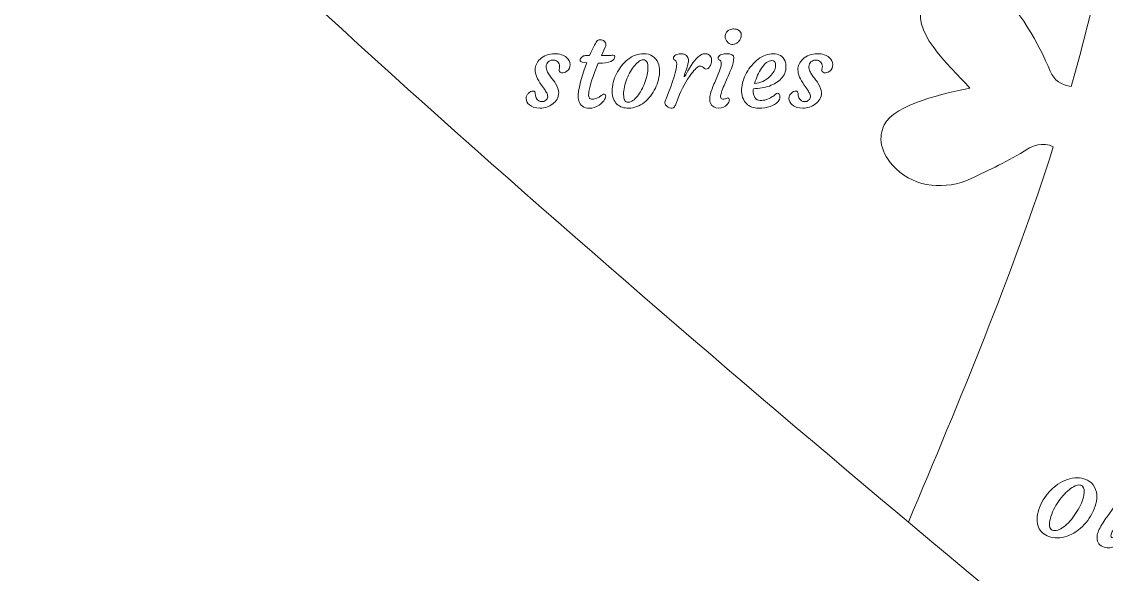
# Model space of a CAD drawing. Header units: inches. Extents: x -160 to 752, y 28 to 782.
# Drawn here: x -17.2 to 164.7, y 164 to 256.6 of the extents above; entities that cross this region are included whole.
import ezdxf

# ---------------------------------------------------------------- set-up
doc = ezdxf.new("R2010")
doc.units = ezdxf.units.IN
doc.header["$MEASUREMENT"] = 0
doc.layers.add('_U+0421_U+043B_U+043E_U+0439 1', color=7, linetype='Continuous')

# ---------------------------------------------------------------- blocks, each defined once
blk = doc.blocks.new('block 2')
at = {"layer": '_U+0421_U+043B_U+043E_U+0439 1', "color": 12, "lineweight": 9, "true_color": 0xe30513}
for points, knots in [([(305.09, 27.81), (184.24, 132.09), (55.29, 227.61), (-54.65, 344.61), (-130.38, 432.04), (-160.47, 554.53), (-106.38, 659.79), (-61.65, 746.82), (0.67, 769.94), (55.4, 761.15), (152.47, 745.58), (244.36, 626.03), (305, 559.17), (383.27, 640.56), (469.58, 781.89), (597.36, 753.44), (657.3, 740.1), (700.3, 699.79), (723.45, 645.65), (746.6, 591.54), (751.52, 539.49), (735.49, 482.62), (690.02, 321.27), (429.51, 136.47), (305.09, 27.81), (305.09, 27.81), (305.09, 27.81), (305.09, 27.81)], [0, 0, 0, 0, 1, 1, 1, 2, 2, 2, 3, 3, 3, 4, 4, 4, 5, 5, 5, 6, 6, 6, 7, 7, 7, 8, 8, 8, 9, 9, 9, 9]), ([(202.44, 671.17), (195.75, 663.17), (189.05, 655.16), (182.65, 646.94), (183.91, 645.43), (186.66, 645.78), (187.31, 645.92), (191.14, 646.8), (194.64, 647.03), (198.03, 647.39), (202.61, 647.69), (207.2, 645.7), (209.23, 641.47), (210.91, 637.97), (210.14, 635.45), (208.55, 633.93), (205.74, 631.23), (196.89, 632.47), (192.94, 633.07), (194.99, 628.07), (199.28, 620.34), (195.32, 616.98), (193.46, 615.41), (191.15, 615.01), (188.89, 615.58), (186.62, 616.15), (184.86, 617.24), (183.44, 619.11), (180.55, 622.94), (179.55, 630.12), (179.31, 635.01), (179.24, 636.59), (178.33, 638.17), (176.89, 638.88), (156.3, 611.06), (140.22, 580.92), (139.22, 538.99), (138.83, 522.56), (140.86, 504.25), (143.95, 485.26), (142.45, 484.71), (140.68, 485.14), (139.48, 486.16), (135.77, 489.35), (129.88, 493.57), (125.1, 494.11), (122.77, 494.37), (120.76, 493.84), (118.8, 492.59), (116.82, 491.33), (115.52, 489.39), (115.39, 486.96), (115.1, 481.77), (123.66, 479.57), (128.7, 477.61), (125.55, 475.16), (118.56, 469.59), (118.57, 465.69), (118.58, 463.49), (119.89, 461.2), (123.58, 460.01), (128.05, 458.57), (132.65, 460.54), (135.59, 464.06), (137.66, 466.77), (139.89, 469.47), (141.9, 472.85), (142.24, 473.43), (143.74, 475.08), (145.69, 474.96), (153.89, 429.36), (167.2, 379.68), (169.63, 336.63), (171.52, 302.97), (166.76, 273.36), (158.81, 245.7), (157.22, 245.88), (155.92, 246.8), (155.31, 248.26), (153.42, 252.77), (150.03, 259.18), (146, 261.79), (144.03, 263.07), (142, 263.49), (139.68, 263.25), (137.35, 263.01), (135.32, 261.85), (134.11, 259.74), (131.53, 255.23), (138.21, 249.43), (141.84, 245.43), (137.93, 244.64), (129.19, 242.79), (127.46, 239.29), (126.48, 237.32), (126.63, 234.69), (129.4, 231.97), (132.76, 228.68), (137.75, 228.39), (141.95, 230.23), (145.01, 231.72), (148.22, 233.14), (151.52, 235.27), (152.09, 235.63), (154.12, 236.57), (155.81, 235.58), (148.91, 213.97), (140.15, 193.26), (131.51, 172.71)], [0, 0, 0, 0, 1, 1, 1, 2, 2, 2, 3, 3, 3, 4, 4, 4, 5, 5, 5, 6, 6, 6, 7, 7, 7, 8, 8, 8, 9, 9, 9, 10, 10, 10, 11, 11, 11, 12, 12, 12, 13, 13, 13, 14, 14, 14, 15, 15, 15, 16, 16, 16, 17, 17, 17, 18, 18, 18, 19, 19, 19, 20, 20, 20, 21, 21, 21, 22, 22, 22, 23, 23, 23, 24, 24, 24, 25, 25, 25, 26, 26, 26, 27, 27, 27, 28, 28, 28, 29, 29, 29, 30, 30, 30, 31, 31, 31, 32, 32, 32, 33, 33, 33, 34, 34, 34, 35, 35, 35, 36, 36, 36, 36]), ([(397.36, 190.7), (385.18, 206.95), (370.87, 211.88), (343.28, 216.13), (315.69, 220.39), (272.7, 212.63), (228.26, 233.19), (183.82, 253.74), (137.92, 302.59), (97.31, 318.95), (72.39, 328.99), (49.28, 326.49), (27.12, 319.57), (26.4, 321), (26.63, 322.81), (27.51, 324.12), (30.25, 328.17), (33.77, 334.51), (33.75, 339.32), (33.74, 341.66), (32.99, 343.59), (31.52, 345.4), (30.04, 347.22), (27.96, 348.29), (25.53, 348.14), (20.35, 347.84), (19.14, 339.07), (17.77, 333.85), (14.97, 336.7), (8.64, 343), (4.77, 342.54), (2.59, 342.28), (0.46, 340.71), (-0.3, 336.91), (-1.21, 332.3), (1.27, 327.96), (5.11, 325.45), (8.03, 323.7), (10.98, 321.79), (14.56, 320.19), (15.18, 319.91), (17.11, 318.35), (17.21, 316.4), (6.73, 312.49), (-3.61, 307.76), (-13.96, 303.04)], [0, 0, 0, 0, 1, 1, 1, 2, 2, 2, 3, 3, 3, 4, 4, 4, 5, 5, 5, 6, 6, 6, 7, 7, 7, 8, 8, 8, 9, 9, 9, 10, 10, 10, 11, 11, 11, 12, 12, 12, 13, 13, 13, 14, 14, 14, 15, 15, 15, 15])]:
    blk.add_open_spline(points, degree=3, knots=knots, dxfattribs=at)
at = {"layer": '_U+0421_U+043B_U+043E_U+0439 1', "lineweight": 0}
for points, knots in [([(103.04, 253.26), (102.91, 253.12), (102.77, 253.01), (102.6, 252.93), (102.44, 252.85), (102.27, 252.79), (102.09, 252.77), (101.91, 252.75), (101.74, 252.78), (101.58, 252.85), (101.42, 252.93), (101.28, 253.04), (101.16, 253.18), (100.91, 253.47), (100.78, 253.76), (100.78, 254.06), (100.78, 254.36), (100.83, 254.58), (100.93, 254.73), (101.03, 254.88), (101.15, 255), (101.29, 255.09), (101.57, 255.27), (101.83, 255.36), (102.08, 255.36), (102.33, 255.36), (102.52, 255.35), (102.66, 255.31), (102.8, 255.28), (102.92, 255.22), (103.04, 255.14), (103.33, 254.94), (103.47, 254.71), (103.47, 254.43), (103.47, 254.16), (103.43, 253.93), (103.35, 253.74), (103.27, 253.56), (103.17, 253.4), (103.04, 253.26), (103.04, 253.26), (103.04, 253.26), (103.04, 253.26)], [0, 0, 0, 0, 1, 1, 1, 2, 2, 2, 3, 3, 3, 4, 4, 4, 5, 5, 5, 6, 6, 6, 7, 7, 7, 8, 8, 8, 9, 9, 9, 10, 10, 10, 11, 11, 11, 12, 12, 12, 13, 13, 13, 14, 14, 14, 14]), ([(80.48, 244.46), (80.65, 244.46), (80.74, 244.34), (80.74, 244.11), (80.74, 243.92), (80.68, 243.73), (80.56, 243.56), (80.41, 243.22), (80.09, 242.9), (79.62, 242.6), (79.08, 242.25), (78.54, 242.08), (78, 242.08), (77.06, 242.08), (76.47, 242.5), (76.22, 243.34), (75.92, 244.33), (76.37, 246.45), (77.56, 249.67), (76.89, 249.73), (76.52, 249.85), (76.46, 250.02), (76.45, 250.07), (76.44, 250.13), (76.44, 250.19), (76.44, 250.25), (76.46, 250.33), (76.52, 250.41), (76.57, 250.49), (76.65, 250.57), (76.73, 250.64), (76.94, 250.81), (77.14, 250.9), (77.35, 250.9), (77.35, 250.9), (78.05, 250.9), (78.05, 250.9), (78.67, 252.37), (79.12, 253.21), (79.39, 253.42), (79.52, 253.51), (79.66, 253.55), (79.82, 253.55), (79.98, 253.55), (80.11, 253.54), (80.21, 253.49), (80.32, 253.45), (80.41, 253.39), (80.49, 253.32), (80.68, 253.14), (80.77, 252.95), (80.77, 252.73), (80.77, 252.62), (80.74, 252.48), (80.67, 252.33), (80.67, 252.33), (80.02, 250.92), (80.02, 250.92), (80.02, 250.92), (80.23, 250.92), (80.23, 250.92), (80.59, 250.92), (80.88, 250.93), (81.1, 250.93), (81.1, 250.93), (81.27, 250.93), (81.6, 250.94), (81.71, 250.95), (81.85, 250.95), (82.02, 250.95), (82.18, 250.95), (82.27, 250.89), (82.27, 250.77), (82.27, 250), (81.36, 249.61), (79.54, 249.61), (79.54, 249.61), (79.47, 249.61), (79.47, 249.61), (79.47, 249.61), (78.87, 248.07), (78.87, 248.07), (78.2, 246.26), (77.87, 244.98), (77.87, 244.25), (77.87, 244.05), (77.92, 243.89), (78.01, 243.78), (78.1, 243.66), (78.28, 243.61), (78.53, 243.61), (78.79, 243.61), (79.02, 243.65), (79.23, 243.74), (79.44, 243.83), (79.63, 243.92), (79.78, 244.03), (79.94, 244.14), (80.08, 244.24), (80.19, 244.33), (80.3, 244.41), (80.4, 244.46), (80.48, 244.46), (80.48, 244.46), (80.48, 244.46), (80.48, 244.46)], [0, 0, 0, 0, 1, 1, 1, 2, 2, 2, 3, 3, 3, 4, 4, 4, 5, 5, 5, 6, 6, 6, 7, 7, 7, 8, 8, 8, 9, 9, 9, 10, 10, 10, 11, 11, 11, 12, 12, 12, 13, 13, 13, 14, 14, 14, 15, 15, 15, 16, 16, 16, 17, 17, 17, 18, 18, 18, 19, 19, 19, 20, 20, 20, 21, 21, 21, 22, 22, 22, 23, 23, 23, 24, 24, 24, 25, 25, 25, 26, 26, 26, 27, 27, 27, 28, 28, 28, 29, 29, 29, 30, 30, 30, 31, 31, 31, 32, 32, 32, 33, 33, 33, 34, 34, 34, 35, 35, 35, 35]), ([(67.4, 243.71), (67.4, 243.88), (67.44, 244.05), (67.52, 244.21), (67.59, 244.36), (67.69, 244.49), (67.81, 244.6), (68.05, 244.82), (68.31, 244.94), (68.58, 244.94), (68.81, 244.94), (68.93, 244.82), (68.93, 244.58), (68.93, 243.97), (69.13, 243.55), (69.53, 243.31), (69.68, 243.22), (69.83, 243.18), (69.99, 243.18), (70.14, 243.18), (70.28, 243.2), (70.39, 243.23), (70.5, 243.27), (70.6, 243.32), (70.69, 243.4), (70.9, 243.57), (71.01, 243.77), (71.01, 244), (71.01, 244.23), (70.96, 244.45), (70.85, 244.64), (70.74, 244.84), (70.61, 245.04), (70.46, 245.26), (70.46, 245.26), (69.96, 245.96), (69.96, 245.96), (69.26, 246.89), (68.91, 247.75), (68.91, 248.54), (68.91, 249.19), (69.19, 249.78), (69.74, 250.31), (70.37, 250.91), (71.18, 251.21), (72.16, 251.21), (73.02, 251.21), (73.7, 251), (74.18, 250.57), (74.58, 250.23), (74.78, 249.84), (74.78, 249.39), (74.78, 248.93), (74.6, 248.57), (74.25, 248.29), (73.94, 248.05), (73.62, 247.96), (73.31, 248.02), (73.17, 248.05), (73.06, 248.12), (72.98, 248.24), (72.91, 248.35), (72.89, 248.48), (72.94, 248.62), (72.99, 248.77), (73.01, 248.92), (73.01, 249.08), (73.01, 249.24), (72.98, 249.38), (72.92, 249.52), (72.86, 249.65), (72.79, 249.76), (72.69, 249.86), (72.48, 250.05), (72.27, 250.15), (72.04, 250.15), (71.82, 250.15), (71.63, 250.12), (71.49, 250.07), (71.34, 250.02), (71.22, 249.95), (71.11, 249.86), (70.88, 249.65), (70.76, 249.39), (70.76, 249.08), (70.76, 248.78), (70.82, 248.51), (70.92, 248.29), (71.03, 248.07), (71.16, 247.85), (71.31, 247.63), (71.46, 247.41), (71.63, 247.18), (71.81, 246.95), (71.99, 246.73), (72.16, 246.49), (72.31, 246.24), (72.68, 245.65), (72.86, 245.13), (72.86, 244.69), (72.86, 244.24), (72.77, 243.87), (72.58, 243.57), (72.39, 243.27), (72.15, 243.01), (71.86, 242.8), (71.22, 242.32), (70.51, 242.09), (69.72, 242.09), (68.97, 242.09), (68.38, 242.27), (67.94, 242.63), (67.58, 242.93), (67.4, 243.29), (67.4, 243.71), (67.4, 243.71), (67.4, 243.71), (67.4, 243.71)], [0, 0, 0, 0, 1, 1, 1, 2, 2, 2, 3, 3, 3, 4, 4, 4, 5, 5, 5, 6, 6, 6, 7, 7, 7, 8, 8, 8, 9, 9, 9, 10, 10, 10, 11, 11, 11, 12, 12, 12, 13, 13, 13, 14, 14, 14, 15, 15, 15, 16, 16, 16, 17, 17, 17, 18, 18, 18, 19, 19, 19, 20, 20, 20, 21, 21, 21, 22, 22, 22, 23, 23, 23, 24, 24, 24, 25, 25, 25, 26, 26, 26, 27, 27, 27, 28, 28, 28, 29, 29, 29, 30, 30, 30, 31, 31, 31, 32, 32, 32, 33, 33, 33, 34, 34, 34, 35, 35, 35, 36, 36, 36, 37, 37, 37, 38, 38, 38, 39, 39, 39, 39]), ([(82.63, 242.76), (82.39, 242.99), (82.2, 243.29), (82.06, 243.65), (81.91, 244.01), (81.84, 244.43), (81.84, 244.92), (81.83, 245.41), (81.89, 245.9), (82.02, 246.41), (82.14, 246.91), (82.32, 247.39), (82.55, 247.85), (82.78, 248.32), (83.06, 248.76), (83.38, 249.17), (83.7, 249.57), (84.06, 249.93), (84.45, 250.23), (85.3, 250.89), (86.18, 251.21), (87.1, 251.21), (88.3, 251.21), (89.11, 250.69), (89.54, 249.63), (89.84, 248.87), (89.86, 247.94), (89.59, 246.86), (89.34, 245.86), (88.9, 244.95), (88.24, 244.11), (87.6, 243.28), (86.83, 242.69), (85.95, 242.34), (85.51, 242.17), (85.07, 242.08), (84.65, 242.08), (84.22, 242.08), (83.84, 242.13), (83.5, 242.24), (83.17, 242.35), (82.88, 242.53), (82.63, 242.76), (82.63, 242.76), (82.63, 242.76), (82.63, 242.76)], [0, 0, 0, 0, 1, 1, 1, 2, 2, 2, 3, 3, 3, 4, 4, 4, 5, 5, 5, 6, 6, 6, 7, 7, 7, 8, 8, 8, 9, 9, 9, 10, 10, 10, 11, 11, 11, 12, 12, 12, 13, 13, 13, 14, 14, 14, 15, 15, 15, 15]), ([(91.06, 242.37), (90.94, 242.46), (90.85, 242.56), (90.78, 242.67), (90.71, 242.78), (90.67, 242.87), (90.67, 242.95), (90.66, 243.03), (90.67, 243.12), (90.71, 243.24), (90.75, 243.35), (90.8, 243.49), (90.87, 243.65), (92.06, 246.58), (92.65, 248.54), (92.65, 249.54), (92.63, 249.82), (92.54, 250.02), (92.36, 250.14), (92.36, 250.14), (92.19, 250.26), (92.19, 250.26), (92.13, 250.3), (92.11, 250.37), (92.1, 250.47), (92.1, 250.58), (92.14, 250.67), (92.21, 250.77), (92.29, 250.86), (92.39, 250.94), (92.51, 251.01), (92.76, 251.15), (93.02, 251.21), (93.28, 251.21), (93.55, 251.21), (93.75, 251.18), (93.9, 251.12), (94.05, 251.06), (94.18, 250.99), (94.28, 250.89), (94.5, 250.68), (94.62, 250.46), (94.62, 250.22), (94.62, 249.99), (94.6, 249.76), (94.54, 249.52), (94.49, 249.28), (94.42, 249.04), (94.34, 248.81), (94.27, 248.58), (94.19, 248.36), (94.12, 248.16), (94.04, 247.95), (93.99, 247.8), (93.97, 247.7), (93.92, 247.49), (93.91, 247.37), (93.92, 247.31), (94.06, 247.44), (94.14, 247.56), (94.17, 247.67), (94.17, 247.67), (94.51, 248.32), (94.51, 248.32), (95.27, 249.68), (96.01, 250.58), (96.73, 251.03), (96.94, 251.15), (97.19, 251.21), (97.49, 251.21), (97.78, 251.21), (98.02, 251.11), (98.2, 250.9), (98.38, 250.69), (98.48, 250.47), (98.48, 250.21), (98.49, 249.96), (98.48, 249.76), (98.43, 249.59), (98.39, 249.42), (98.32, 249.27), (98.23, 249.12), (98.04, 248.8), (97.81, 248.63), (97.54, 248.63), (97.46, 248.63), (97.39, 248.66), (97.32, 248.71), (97.32, 248.71), (97.13, 248.88), (97.13, 248.88), (96.94, 249.05), (96.75, 249.13), (96.58, 249.13), (96.4, 249.13), (96.18, 249.02), (95.93, 248.78), (95.68, 248.55), (95.41, 248.25), (95.14, 247.88), (94.22, 246.66), (93.47, 245.3), (92.88, 243.79), (92.88, 243.79), (92.5, 242.78), (92.5, 242.78), (92.4, 242.53), (92.31, 242.35), (92.24, 242.24), (92.16, 242.13), (92.05, 242.08), (91.9, 242.08), (91.75, 242.08), (91.6, 242.11), (91.46, 242.16), (91.31, 242.22), (91.17, 242.29), (91.06, 242.37), (91.06, 242.37), (91.06, 242.37), (91.06, 242.37)], [0, 0, 0, 0, 1, 1, 1, 2, 2, 2, 3, 3, 3, 4, 4, 4, 5, 5, 5, 6, 6, 6, 7, 7, 7, 8, 8, 8, 9, 9, 9, 10, 10, 10, 11, 11, 11, 12, 12, 12, 13, 13, 13, 14, 14, 14, 15, 15, 15, 16, 16, 16, 17, 17, 17, 18, 18, 18, 19, 19, 19, 20, 20, 20, 21, 21, 21, 22, 22, 22, 23, 23, 23, 24, 24, 24, 25, 25, 25, 26, 26, 26, 27, 27, 27, 28, 28, 28, 29, 29, 29, 30, 30, 30, 31, 31, 31, 32, 32, 32, 33, 33, 33, 34, 34, 34, 35, 35, 35, 36, 36, 36, 37, 37, 37, 38, 38, 38, 39, 39, 39, 40, 40, 40, 40]), ([(101.25, 243.8), (101.4, 243.8), (101.48, 243.7), (101.48, 243.5), (101.48, 243.24), (101.36, 242.97), (101.12, 242.69), (100.77, 242.28), (100.3, 242.08), (99.71, 242.08), (99.03, 242.08), (98.57, 242.35), (98.32, 242.9), (98.23, 243.09), (98.18, 243.33), (98.18, 243.6), (98.18, 243.87), (98.23, 244.18), (98.32, 244.51), (98.42, 244.85), (98.54, 245.2), (98.68, 245.57), (98.82, 245.94), (98.98, 246.32), (99.15, 246.69), (99.15, 246.69), (99.62, 247.8), (99.62, 247.8), (99.95, 248.62), (100.12, 249.16), (100.12, 249.42), (100.12, 249.68), (100.09, 249.86), (100.04, 249.94), (99.98, 250.02), (99.92, 250.09), (99.86, 250.14), (99.86, 250.14), (99.68, 250.26), (99.68, 250.26), (99.62, 250.3), (99.6, 250.37), (99.6, 250.47), (99.6, 250.58), (99.64, 250.67), (99.71, 250.77), (99.79, 250.86), (99.9, 250.94), (100.02, 251.01), (100.29, 251.15), (100.59, 251.21), (100.94, 251.21), (101.8, 251.21), (102.23, 250.99), (102.23, 250.54), (102.23, 250.01), (102.09, 249.42), (101.82, 248.74), (101.54, 248.07), (101.31, 247.53), (101.12, 247.11), (101.12, 247.11), (100.59, 245.91), (100.59, 245.91), (100.21, 245.02), (100.01, 244.38), (100.01, 243.99), (100.01, 243.73), (100.14, 243.61), (100.4, 243.61), (100.65, 243.61), (100.84, 243.64), (100.97, 243.71), (101.1, 243.77), (101.19, 243.8), (101.25, 243.8), (101.25, 243.8), (101.25, 243.8), (101.25, 243.8)], [0, 0, 0, 0, 1, 1, 1, 2, 2, 2, 3, 3, 3, 4, 4, 4, 5, 5, 5, 6, 6, 6, 7, 7, 7, 8, 8, 8, 9, 9, 9, 10, 10, 10, 11, 11, 11, 12, 12, 12, 13, 13, 13, 14, 14, 14, 15, 15, 15, 16, 16, 16, 17, 17, 17, 18, 18, 18, 19, 19, 19, 20, 20, 20, 21, 21, 21, 22, 22, 22, 23, 23, 23, 24, 24, 24, 25, 25, 25, 26, 26, 26, 26]), ([(103.53, 245.22), (103.55, 245.73), (103.64, 246.22), (103.78, 246.68), (103.93, 247.14), (104.12, 247.59), (104.37, 248.02), (104.62, 248.46), (104.9, 248.87), (105.23, 249.26), (105.56, 249.64), (105.92, 249.98), (106.3, 250.28), (107.13, 250.9), (107.97, 251.21), (108.83, 251.21), (109.82, 251.21), (110.49, 250.8), (110.82, 249.98), (110.94, 249.7), (110.99, 249.37), (110.98, 248.99), (110.98, 248.61), (110.91, 248.25), (110.77, 247.93), (110.63, 247.61), (110.43, 247.31), (110.19, 247.05), (109.94, 246.78), (109.65, 246.55), (109.3, 246.33), (108.96, 246.12), (108.59, 245.95), (108.19, 245.8), (107.36, 245.51), (106.48, 245.36), (105.53, 245.35), (105.51, 245.27), (105.49, 245.14), (105.49, 244.98), (105.48, 244.82), (105.5, 244.64), (105.54, 244.43), (105.58, 244.23), (105.65, 244.05), (105.75, 243.9), (105.96, 243.55), (106.26, 243.37), (106.66, 243.37), (107.34, 243.37), (107.99, 243.57), (108.63, 243.97), (108.86, 244.1), (109.05, 244.24), (109.19, 244.38), (109.33, 244.53), (109.46, 244.6), (109.56, 244.6), (109.67, 244.6), (109.76, 244.53), (109.84, 244.41), (109.91, 244.28), (109.96, 244.14), (109.96, 243.98), (109.96, 243.68), (109.87, 243.41), (109.69, 243.18), (108.96, 242.45), (107.86, 242.08), (106.41, 242.08), (105.56, 242.08), (104.87, 242.34), (104.35, 242.85), (103.77, 243.43), (103.5, 244.22), (103.53, 245.22), (103.53, 245.22), (103.53, 245.22), (103.53, 245.22)], [0, 0, 0, 0, 1, 1, 1, 2, 2, 2, 3, 3, 3, 4, 4, 4, 5, 5, 5, 6, 6, 6, 7, 7, 7, 8, 8, 8, 9, 9, 9, 10, 10, 10, 11, 11, 11, 12, 12, 12, 13, 13, 13, 14, 14, 14, 15, 15, 15, 16, 16, 16, 17, 17, 17, 18, 18, 18, 19, 19, 19, 20, 20, 20, 21, 21, 21, 22, 22, 22, 23, 23, 23, 24, 24, 24, 25, 25, 25, 26, 26, 26, 26]), ([(111.47, 243.71), (111.47, 243.88), (111.51, 244.05), (111.58, 244.21), (111.66, 244.36), (111.76, 244.49), (111.88, 244.6), (112.12, 244.82), (112.38, 244.94), (112.65, 244.94), (112.88, 244.94), (113, 244.82), (113, 244.58), (113, 243.97), (113.2, 243.55), (113.6, 243.31), (113.74, 243.22), (113.9, 243.18), (114.05, 243.18), (114.21, 243.18), (114.34, 243.2), (114.45, 243.23), (114.56, 243.27), (114.67, 243.32), (114.76, 243.4), (114.97, 243.57), (115.08, 243.77), (115.08, 244), (115.08, 244.23), (115.02, 244.45), (114.92, 244.64), (114.81, 244.84), (114.68, 245.04), (114.53, 245.26), (114.53, 245.26), (114.03, 245.96), (114.03, 245.96), (113.33, 246.89), (112.98, 247.75), (112.98, 248.54), (112.98, 249.19), (113.25, 249.78), (113.81, 250.31), (114.44, 250.91), (115.24, 251.21), (116.23, 251.21), (117.09, 251.21), (117.77, 251), (118.25, 250.57), (118.65, 250.23), (118.84, 249.84), (118.84, 249.39), (118.84, 248.93), (118.67, 248.57), (118.32, 248.29), (118, 248.05), (117.69, 247.96), (117.38, 248.02), (117.24, 248.05), (117.13, 248.12), (117.05, 248.24), (116.98, 248.35), (116.96, 248.48), (117.01, 248.62), (117.05, 248.77), (117.08, 248.92), (117.08, 249.08), (117.08, 249.24), (117.05, 249.38), (116.99, 249.52), (116.93, 249.65), (116.85, 249.76), (116.75, 249.86), (116.55, 250.05), (116.34, 250.15), (116.11, 250.15), (115.89, 250.15), (115.7, 250.12), (115.56, 250.07), (115.41, 250.02), (115.28, 249.95), (115.17, 249.86), (114.94, 249.65), (114.83, 249.39), (114.83, 249.08), (114.83, 248.78), (114.88, 248.51), (114.99, 248.29), (115.09, 248.07), (115.22, 247.85), (115.38, 247.63), (115.53, 247.41), (115.7, 247.18), (115.88, 246.95), (116.06, 246.73), (116.23, 246.49), (116.38, 246.24), (116.74, 245.65), (116.93, 245.13), (116.93, 244.69), (116.93, 244.24), (116.84, 243.87), (116.65, 243.57), (116.46, 243.27), (116.22, 243.01), (115.92, 242.8), (115.29, 242.32), (114.58, 242.09), (113.79, 242.09), (113.04, 242.09), (112.44, 242.27), (112.01, 242.63), (111.65, 242.93), (111.47, 243.29), (111.47, 243.71), (111.47, 243.71), (111.47, 243.71), (111.47, 243.71)], [0, 0, 0, 0, 1, 1, 1, 2, 2, 2, 3, 3, 3, 4, 4, 4, 5, 5, 5, 6, 6, 6, 7, 7, 7, 8, 8, 8, 9, 9, 9, 10, 10, 10, 11, 11, 11, 12, 12, 12, 13, 13, 13, 14, 14, 14, 15, 15, 15, 16, 16, 16, 17, 17, 17, 18, 18, 18, 19, 19, 19, 20, 20, 20, 21, 21, 21, 22, 22, 22, 23, 23, 23, 24, 24, 24, 25, 25, 25, 26, 26, 26, 27, 27, 27, 28, 28, 28, 29, 29, 29, 30, 30, 30, 31, 31, 31, 32, 32, 32, 33, 33, 33, 34, 34, 34, 35, 35, 35, 36, 36, 36, 37, 37, 37, 38, 38, 38, 39, 39, 39, 39]), ([(84.3, 247), (84.13, 246.57), (83.99, 246.12), (83.89, 245.67), (83.79, 245.21), (83.74, 244.79), (83.74, 244.38), (83.75, 243.98), (83.81, 243.66), (83.93, 243.43), (84.05, 243.2), (84.24, 243.08), (84.51, 243.08), (84.78, 243.08), (85.04, 243.17), (85.3, 243.36), (85.56, 243.54), (85.81, 243.79), (86.06, 244.09), (86.3, 244.39), (86.53, 244.74), (86.75, 245.14), (86.97, 245.53), (87.15, 245.95), (87.32, 246.38), (87.67, 247.32), (87.84, 248.15), (87.83, 248.88), (87.83, 249.52), (87.7, 249.93), (87.44, 250.1), (87.34, 250.17), (87.19, 250.21), (87, 250.21), (86.81, 250.21), (86.59, 250.12), (86.35, 249.95), (86.1, 249.78), (85.86, 249.55), (85.61, 249.25), (85.37, 248.96), (85.13, 248.62), (84.9, 248.23), (84.68, 247.84), (84.48, 247.43), (84.3, 247), (84.3, 247), (84.3, 247), (84.3, 247)], [0, 0, 0, 0, 1, 1, 1, 2, 2, 2, 3, 3, 3, 4, 4, 4, 5, 5, 5, 6, 6, 6, 7, 7, 7, 8, 8, 8, 9, 9, 9, 10, 10, 10, 11, 11, 11, 12, 12, 12, 13, 13, 13, 14, 14, 14, 15, 15, 15, 16, 16, 16, 16]), ([(108.63, 250.05), (108.02, 250.05), (107.43, 249.63), (106.87, 248.79), (106.39, 248.07), (106.01, 247.21), (105.72, 246.22), (106.69, 246.32), (107.53, 246.7), (108.25, 247.37), (108.91, 248), (109.24, 248.61), (109.24, 249.19), (109.24, 249.76), (109.04, 250.05), (108.63, 250.05), (108.63, 250.05), (108.63, 250.05), (108.63, 250.05)], [0, 0, 0, 0, 1, 1, 1, 2, 2, 2, 3, 3, 3, 4, 4, 4, 5, 5, 5, 6, 6, 6, 6]), ([(153.62, 171.35), (153.39, 171.67), (153.23, 172.05), (153.15, 172.5), (153.07, 172.94), (153.08, 173.44), (153.18, 174), (153.28, 174.56), (153.46, 175.12), (153.71, 175.67), (153.97, 176.21), (154.28, 176.73), (154.65, 177.21), (155.01, 177.7), (155.43, 178.13), (155.89, 178.53), (156.34, 178.93), (156.83, 179.26), (157.35, 179.52), (158.47, 180.08), (159.55, 180.26), (160.6, 180.06), (161.97, 179.79), (162.79, 179.01), (163.04, 177.71), (163.22, 176.76), (163.04, 175.7), (162.49, 174.52), (161.99, 173.43), (161.28, 172.48), (160.35, 171.67), (159.42, 170.86), (158.42, 170.35), (157.33, 170.14), (156.78, 170.04), (156.27, 170.03), (155.78, 170.13), (155.29, 170.22), (154.86, 170.37), (154.5, 170.57), (154.14, 170.77), (153.85, 171.03), (153.62, 171.35), (153.62, 171.35), (153.62, 171.35), (153.62, 171.35)], [0, 0, 0, 0, 1, 1, 1, 2, 2, 2, 3, 3, 3, 4, 4, 4, 5, 5, 5, 6, 6, 6, 7, 7, 7, 8, 8, 8, 9, 9, 9, 10, 10, 10, 11, 11, 11, 12, 12, 12, 13, 13, 13, 14, 14, 14, 15, 15, 15, 15]), ([(156.46, 175.84), (156.17, 175.39), (155.91, 174.91), (155.7, 174.41), (155.48, 173.91), (155.33, 173.43), (155.25, 172.97), (155.16, 172.5), (155.16, 172.12), (155.25, 171.83), (155.34, 171.54), (155.53, 171.37), (155.84, 171.31), (156.15, 171.25), (156.47, 171.3), (156.81, 171.45), (157.15, 171.6), (157.49, 171.83), (157.84, 172.12), (158.18, 172.41), (158.52, 172.76), (158.86, 173.17), (159.2, 173.58), (159.5, 174.01), (159.78, 174.47), (160.4, 175.47), (160.78, 176.38), (160.93, 177.22), (161.07, 177.95), (161.01, 178.45), (160.74, 178.71), (160.64, 178.81), (160.48, 178.88), (160.26, 178.92), (160.04, 178.97), (159.78, 178.92), (159.46, 178.77), (159.14, 178.63), (158.81, 178.42), (158.46, 178.14), (158.12, 177.86), (157.77, 177.52), (157.43, 177.12), (157.08, 176.72), (156.76, 176.3), (156.46, 175.84), (156.46, 175.84), (156.46, 175.84), (156.46, 175.84)], [0, 0, 0, 0, 1, 1, 1, 2, 2, 2, 3, 3, 3, 4, 4, 4, 5, 5, 5, 6, 6, 6, 7, 7, 7, 8, 8, 8, 9, 9, 9, 10, 10, 10, 11, 11, 11, 12, 12, 12, 13, 13, 13, 14, 14, 14, 15, 15, 15, 16, 16, 16, 16]), ([(172.83, 169), (172.98, 168.97), (173.04, 168.88), (173.02, 168.73), (172.9, 168.15), (172.52, 167.71), (171.87, 167.43), (171.44, 167.25), (170.96, 167.21), (170.44, 167.31), (170.01, 167.39), (169.7, 167.56), (169.51, 167.8), (169.17, 168.24), (169.06, 168.72), (169.16, 169.24), (169.28, 169.9), (169.76, 170.86), (170.57, 172.11), (169.28, 170.92), (168.38, 170.14), (167.87, 169.76), (167.37, 169.38), (166.94, 169.1), (166.59, 168.9), (165.81, 168.48), (165.16, 168.33), (164.62, 168.43), (163.79, 168.59), (163.31, 169.05), (163.17, 169.82), (163.13, 170.06), (163.14, 170.31), (163.2, 170.6), (163.25, 170.88), (163.36, 171.19), (163.52, 171.52), (163.69, 171.85), (163.88, 172.19), (164.11, 172.55), (164.34, 172.9), (164.58, 173.26), (164.84, 173.62), (164.84, 173.62), (165.61, 174.72), (165.61, 174.72), (166.6, 176.13), (167.03, 177), (166.91, 177.32), (166.85, 177.46), (166.73, 177.61), (166.53, 177.78), (166.46, 177.85), (166.43, 177.93), (166.45, 178.05), (166.48, 178.17), (166.55, 178.27), (166.67, 178.36), (166.78, 178.45), (166.93, 178.52), (167.1, 178.57), (167.45, 178.66), (167.79, 178.67), (168.12, 178.61), (168.45, 178.55), (168.69, 178.46), (168.85, 178.36), (169, 178.26), (169.12, 178.14), (169.21, 178.02), (169.39, 177.75), (169.45, 177.49), (169.4, 177.22), (169.35, 176.95), (169.25, 176.66), (169.1, 176.35), (168.95, 176.04), (168.77, 175.7), (168.55, 175.34), (168.34, 174.98), (168.11, 174.61), (167.86, 174.22), (167.19, 173.23), (166.74, 172.58), (166.51, 172.26), (166.51, 172.26), (166, 171.56), (166, 171.56), (165.7, 171.14), (165.54, 170.83), (165.5, 170.65), (165.46, 170.46), (165.47, 170.32), (165.51, 170.24), (165.56, 170.15), (165.66, 170.09), (165.82, 170.06), (165.98, 170.03), (166.17, 170.07), (166.41, 170.17), (166.64, 170.28), (166.9, 170.43), (167.2, 170.63), (167.5, 170.83), (167.81, 171.07), (168.14, 171.34), (168.47, 171.62), (168.79, 171.9), (169.11, 172.2), (169.74, 172.78), (170.22, 173.26), (170.53, 173.63), (172.43, 175.86), (173.43, 177.02), (173.55, 177.12), (173.82, 177.37), (174.06, 177.47), (174.29, 177.42), (174.51, 177.38), (174.7, 177.32), (174.86, 177.24), (175.01, 177.16), (175.14, 177.06), (175.25, 176.94), (175.49, 176.68), (175.54, 176.45), (175.4, 176.27), (173.12, 173.18), (171.83, 171.21), (171.53, 170.36), (171.44, 170.07), (171.38, 169.86), (171.36, 169.75), (171.26, 169.24), (171.37, 168.96), (171.68, 168.9), (171.96, 168.84), (172.21, 168.85), (172.42, 168.92), (172.63, 168.99), (172.76, 169.01), (172.83, 169), (172.83, 169), (172.83, 169), (172.83, 169)], [0, 0, 0, 0, 1, 1, 1, 2, 2, 2, 3, 3, 3, 4, 4, 4, 5, 5, 5, 6, 6, 6, 7, 7, 7, 8, 8, 8, 9, 9, 9, 10, 10, 10, 11, 11, 11, 12, 12, 12, 13, 13, 13, 14, 14, 14, 15, 15, 15, 16, 16, 16, 17, 17, 17, 18, 18, 18, 19, 19, 19, 20, 20, 20, 21, 21, 21, 22, 22, 22, 23, 23, 23, 24, 24, 24, 25, 25, 25, 26, 26, 26, 27, 27, 27, 28, 28, 28, 29, 29, 29, 30, 30, 30, 31, 31, 31, 32, 32, 32, 33, 33, 33, 34, 34, 34, 35, 35, 35, 36, 36, 36, 37, 37, 37, 38, 38, 38, 39, 39, 39, 40, 40, 40, 41, 41, 41, 42, 42, 42, 43, 43, 43, 44, 44, 44, 45, 45, 45, 46, 46, 46, 47, 47, 47, 48, 48, 48, 48])]:
    blk.add_open_spline(points, degree=3, knots=knots, dxfattribs=at)

msp = doc.modelspace()

# ---------------------------------------------------------------- block references
at = {"layer": '_U+0421_U+043B_U+043E_U+0439 1'}
msp.add_blockref('block 2', (0, 0), dxfattribs=at)

doc.saveas('drawing.dxf')
